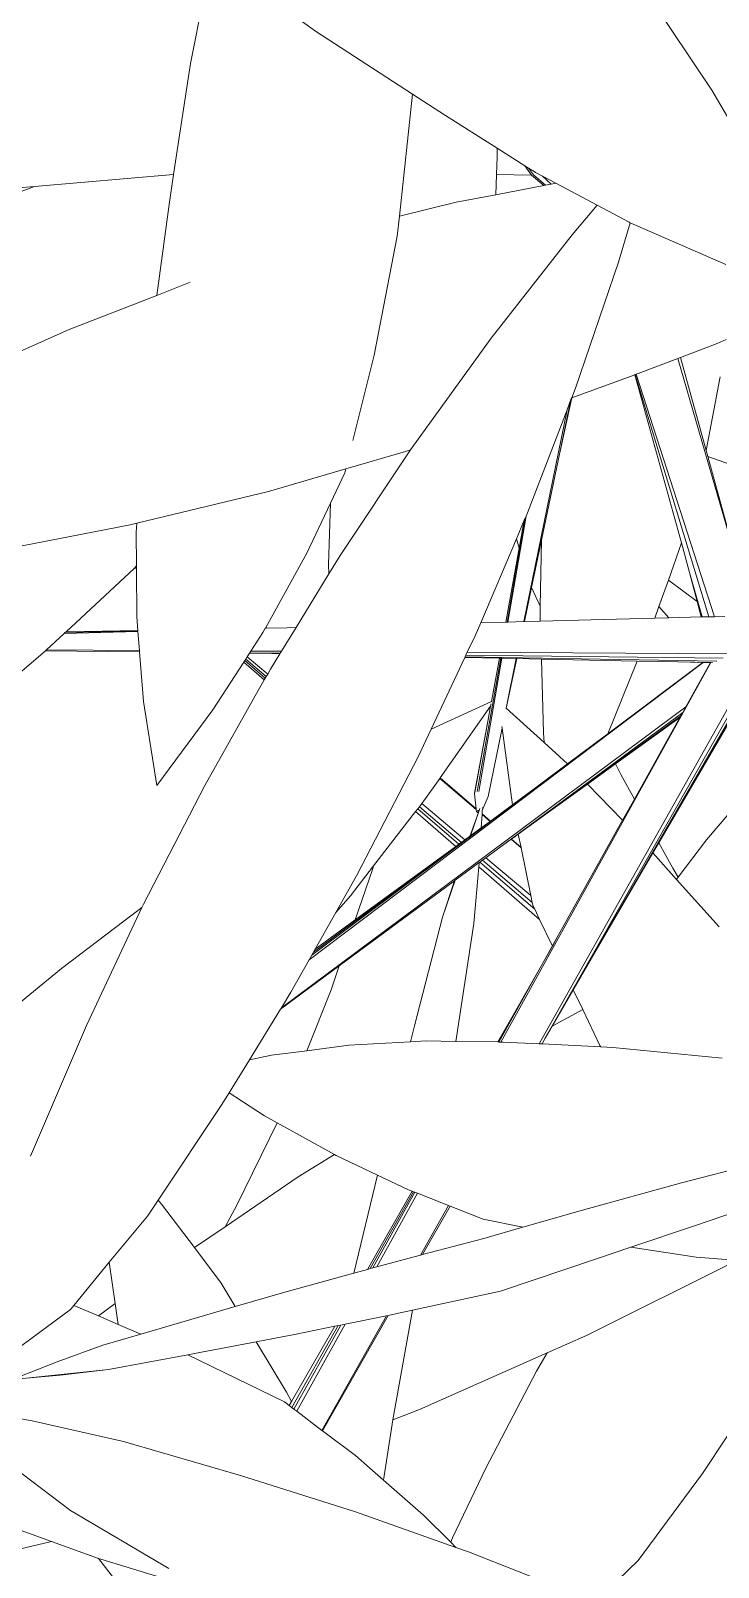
# Model space of a CAD drawing. Header units: millimetres. Extents: x 8 to 218431, y 13 to 56484.
# Drawn here: x 41742.3 to 41815.8, y 11569.6 to 11733.9 of the extents above; entities that cross this region are included whole.
import ezdxf

# ---------------------------------------------------------------- set-up
doc = ezdxf.new("R2010")
doc.units = ezdxf.units.MM
doc.header["$MEASUREMENT"] = 0
doc.layers.add('Edges', color=7, linetype='Continuous', lineweight=18)

# ---------------------------------------------------------------- blocks, each defined once
blk = doc.blocks.new('BAMBOOPLAN')
at = {"layer": 'Edges'}
for p, q in [((5.8036, 0.0447), (5.6627, 0.1516)), ((5.936, -0.0692), (5.8036, 0.0447)), ((5.0381, -0.1768), (5.0153, -0.0112)), ((5.2025, -0.0679), (5.0153, -0.0112)), ((5.3735, -0.1104), (5.2025, -0.0679)), ((5.4318, -0.1248), (5.3735, -0.1104)), ((5.4157, -0.2932), (5.3735, -0.1104)), ((5.5227, -0.1463), (5.4318, -0.1248)), ((5.5272, -0.1587), (5.5227, -0.1463)), ((5.5714, -0.1577), (5.5227, -0.1463)), ((5.5351, -0.1847), (5.5272, -0.1587)), ((5.5714, -0.1577), (5.5855, -0.1679)), ((5.5779, -0.1593), (5.5714, -0.1577)), ((5.5779, -0.1593), (5.5883, -0.1668)), ((5.5876, -0.1616), (5.5779, -0.1593)), ((5.5901, -0.1621), (5.5876, -0.1616)), ((5.6023, -0.1641), (5.5901, -0.1621)), ((5.6023, -0.1641), (5.6187, -0.1711)), ((5.6248, -0.1676), (5.6023, -0.1641)), ((5.0692, -0.3454), (5.0381, -0.1768)), ((5.5351, -0.1847), (5.5855, -0.1679)), ((5.5441, -0.214), (5.5351, -0.1847)), ((5.6088, -0.1768), (5.5441, -0.214)), ((5.5855, -0.1679), (5.6088, -0.1768)), ((5.5883, -0.1668), (5.6111, -0.1755)), ((5.6111, -0.1755), (5.6088, -0.1768)), ((5.6154, -0.173), (5.6111, -0.1755)), ((5.6187, -0.1711), (5.6154, -0.173)), ((5.6248, -0.1676), (5.6187, -0.1711)), ((5.6955, -0.1788), (5.6248, -0.1676)), ((5.6955, -0.1788), (5.6742, -0.2337)), ((5.7499, -0.1874), (5.6955, -0.1788)), ((5.7519, -0.1875), (5.7499, -0.1874)), ((5.7519, -0.1875), (5.7545, -0.2503)), ((5.9109, -0.2004), (5.7519, -0.1875)), ((5.5441, -0.214), (5.4906, -0.2447)), ((5.6742, -0.2337), (5.6089, -0.4232)), ((5.4906, -0.2447), (5.4157, -0.2932)), ((5.7545, -0.2503), (5.7552, -0.4536)), ((5.4225, -0.3228), (5.4157, -0.2932)), ((5.4485, -0.5061), (5.4225, -0.3228)), ((5.9377, -0.3187), (5.8916, -0.3571)), ((5.9483, -0.3083), (5.9377, -0.3187)), ((4.8743, -0.4317), (5.0692, -0.3454)), ((5.0775, -0.3906), (5.0692, -0.3454)), ((5.8881, -0.36), (5.8385, -0.4013)), ((5.8916, -0.3571), (5.8881, -0.36)), ((6.0702, -0.6181), (5.8881, -0.36)), ((5.9747, -0.4786), (5.8916, -0.3571)), ((5.9747, -0.4786), (5.9582, -0.3653)), ((5.1049, -0.5282), (5.0775, -0.3906)), ((5.8343, -0.4047), (5.7547, -0.4694)), ((5.8347, -0.4044), (5.8343, -0.4047)), ((5.9854, -0.6244), (5.8343, -0.4047)), ((5.8359, -0.4034), (5.8347, -0.4044)), ((5.8347, -0.4044), (6.0619, -0.7173)), ((5.8385, -0.4013), (5.8359, -0.4034)), ((5.8359, -0.4034), (6.0697, -0.7144)), ((4.846, -0.4442), (4.8743, -0.4317)), ((4.8533, -0.4495), (4.8743, -0.4317)), ((5.6089, -0.4232), (5.5506, -0.6163)), ((5.7552, -0.4536), (5.7547, -0.4694)), ((5.1468, -0.4926), (5.1049, -0.5282)), ((5.754, -0.4893), (5.7483, -0.6573)), ((5.7545, -0.4725), (5.754, -0.4893)), ((5.7972, -0.8164), (5.754, -0.4893)), ((5.7546, -0.4694), (5.7545, -0.4725)), ((5.7652, -0.5569), (5.7545, -0.4725)), ((5.7547, -0.4694), (5.7546, -0.4694)), ((5.7547, -0.4694), (5.7652, -0.5569)), ((5.9803, -0.4867), (5.9747, -0.4786)), ((6.1228, -0.487), (5.9803, -0.4867)), ((6.0702, -0.6181), (5.9803, -0.4867)), ((5.4603, -0.6399), (5.4485, -0.5061)), ((5.1049, -0.5282), (4.9959, -0.621)), ((5.7821, -0.6899), (5.7652, -0.5569)), ((4.9959, -0.621), (4.877, -0.732)), ((5.5415, -0.6299), (5.4642, -0.6846)), ((5.5483, -0.6249), (5.4993, -0.8124)), ((5.5483, -0.6249), (5.5415, -0.6299)), ((5.5506, -0.6163), (5.5483, -0.6249)), ((5.9849, -0.6844), (5.9854, -0.6244)), ((6.0119, -0.6629), (5.9854, -0.6244)), ((5.7474, -0.6699), (5.7453, -0.7007)), ((5.7477, -0.6668), (5.7474, -0.6699)), ((5.754, -0.7126), (5.7474, -0.6699)), ((5.7479, -0.663), (5.7477, -0.6668)), ((5.7477, -0.6668), (5.7731, -0.8254)), ((5.7483, -0.6573), (5.7479, -0.663)), ((5.7479, -0.663), (5.7745, -0.8249)), ((6.0373, -0.7011), (6.0119, -0.6629)), ((6.0519, -0.721), (6.0119, -0.6629)), ((5.4642, -0.6846), (5.364, -0.7555)), ((5.4593, -0.7419), (5.4648, -0.6909)), ((5.4648, -0.6909), (5.4642, -0.6846)), ((5.7453, -0.7007), (5.7355, -0.8395)), ((5.754, -0.7126), (5.7453, -0.7007)), ((5.813, -0.7861), (5.7821, -0.6899)), ((5.7913, -0.7631), (5.7821, -0.6899)), ((5.9844, -0.7274), (5.9849, -0.6844)), ((6.0373, -0.7011), (5.9849, -0.6844)), ((6.0508, -0.7214), (6.0373, -0.7011)), ((5.7715, -0.826), (5.754, -0.7126)), ((5.9842, -0.7463), (5.9844, -0.7274)), ((6.0043, -0.7389), (5.9844, -0.7274)), ((6.0508, -0.7214), (6.0043, -0.7389)), ((6.0519, -0.721), (6.0508, -0.7214)), ((6.0619, -0.7173), (6.0519, -0.721)), ((6.0697, -0.7144), (6.0619, -0.7173)), ((6.0845, -0.7088), (6.0697, -0.7144)), ((5.4503, -0.8258), (5.4593, -0.7419)), ((5.487, -0.8311), (5.4593, -0.7419)), ((5.9842, -0.7463), (5.8206, -0.8076)), ((6.0043, -0.7389), (5.9842, -0.7463)), ((5.364, -0.7555), (5.1899, -0.867)), ((5.7304, -0.8938), (6.1028, -0.7698)), ((5.7309, -0.8889), (6.1126, -0.7595)), ((5.813, -0.7861), (5.7913, -0.7631)), ((5.798, -0.816), (5.7913, -0.7631)), ((6.0297, -1.4183), (6.1505, -0.752)), ((6.0357, -1.4072), (6.1568, -0.7546)), ((6.1612, -0.7571), (6.0625, -1.2685)), ((6.076, -0.7861), (5.656, -1.4117)), ((6.0949, -0.7773), (5.7301, -0.8964)), ((5.8156, -0.7942), (5.813, -0.7861)), ((5.8206, -0.8076), (5.8156, -0.7942)), ((6.0872, -0.7826), (5.9737, -1.4348)), ((6.0759, -0.7862), (5.974, -0.9366)), ((6.0395, -0.7978), (5.9805, -0.8168)), ((6.0889, -0.7819), (6.0395, -0.7978)), ((6.0759, -0.7862), (6.0395, -0.7978)), ((6.0871, -0.7826), (6.0735, -0.8585)), ((6.076, -0.7861), (6.0759, -0.7862)), ((6.0871, -0.7826), (6.076, -0.7861)), ((6.0872, -0.7826), (6.0871, -0.7826)), ((6.0897, -0.7816), (6.0889, -0.7819)), ((6.095, -0.7773), (6.0949, -0.7773)), ((5.4993, -0.8124), (5.4922, -0.8445)), ((5.7972, -0.8164), (5.7745, -0.8249)), ((5.798, -0.816), (5.7972, -0.8164)), ((5.8206, -0.8076), (5.798, -0.816)), ((5.9805, -0.8168), (5.8411, -0.8618)), ((5.974, -0.9366), (5.9805, -0.8168)), ((5.4277, -0.9535), (5.4503, -0.8258)), ((5.4922, -0.8445), (5.4714, -0.9383)), ((5.4922, -0.8445), (5.487, -0.8311)), ((5.7355, -0.8395), (5.7339, -0.8611)), ((5.7715, -0.826), (5.7355, -0.8395)), ((5.7731, -0.8254), (5.7715, -0.826)), ((5.7745, -0.8249), (5.7731, -0.8254)), ((6.1488, -0.8327), (6.1021, -1.0688)), ((5.1899, -0.867), (5.181, -0.8727)), ((5.1936, -0.8808), (5.1899, -0.867)), ((5.6398, -1.4945), (6.0735, -0.8585)), ((5.7339, -0.8611), (5.7309, -0.8889)), ((5.8411, -0.8618), (5.8053, -0.8733)), ((5.8809, -0.9672), (5.8411, -0.8618)), ((6.0735, -0.8585), (6.0718, -0.8685)), ((5.181, -0.8727), (4.9931, -0.9815)), ((5.2105, -0.929), (5.1936, -0.8808)), ((5.7801, -0.8814), (5.73, -0.8976)), ((5.7309, -0.8889), (5.7304, -0.8938)), ((5.782, -0.8808), (5.7801, -0.8814)), ((5.7903, -0.9477), (5.7801, -0.8814)), ((5.7836, -0.8803), (5.782, -0.8808)), ((5.782, -0.8808), (5.8147, -1.0849)), ((5.8047, -0.8735), (5.7836, -0.8803)), ((5.7836, -0.8803), (5.817, -1.0839)), ((5.8053, -0.8733), (5.8047, -0.8735)), ((5.8149, -0.9501), (5.8047, -0.8735)), ((5.815, -0.9502), (5.8053, -0.8733)), ((5.8739, -1.156), (6.0718, -0.8685)), ((6.0707, -0.8744), (5.9287, -1.0776)), ((6.0702, -0.8772), (6.0003, -0.9763)), ((6.0702, -0.8772), (6.0452, -1.0176)), ((6.0707, -0.8744), (6.0702, -0.8772)), ((6.0718, -0.8685), (6.0707, -0.8744)), ((6.2285, -0.8889), (6.1695, -1.0406)), ((5.73, -0.8976), (5.717, -1.0181)), ((5.7301, -0.8964), (5.73, -0.8976)), ((5.7304, -0.8938), (5.7301, -0.8964)), ((5.2083, -0.9337), (5.1417, -1.059)), ((5.2092, -0.9318), (5.2083, -0.9337)), ((5.2097, -0.9308), (5.2092, -0.9318)), ((5.2119, -0.9329), (5.2092, -0.9318)), ((5.2103, -0.9295), (5.2097, -0.9308)), ((5.2097, -0.9308), (5.2114, -0.9315)), ((5.2105, -0.929), (5.2103, -0.9295)), ((5.2103, -0.9295), (5.2107, -0.9296)), ((5.2107, -0.9296), (5.2105, -0.929)), ((5.2114, -0.9315), (5.2107, -0.9296)), ((5.2119, -0.9329), (5.2114, -0.9315)), ((5.2363, -1.0025), (5.2119, -0.9329)), ((5.4714, -0.9383), (5.4589, -0.943)), ((5.4714, -0.9383), (5.4622, -0.98)), ((5.974, -0.9366), (5.9311, -0.9998)), ((5.418, -0.9949), (5.4262, -0.9618)), ((5.4262, -0.9618), (5.4274, -0.9548)), ((5.4589, -0.943), (5.4274, -0.9548)), ((5.4274, -0.9548), (5.4275, -0.9546)), ((5.4275, -0.9546), (5.4277, -0.9535)), ((5.429, -0.9541), (5.4275, -0.9546)), ((5.429, -0.9541), (5.4277, -0.9535)), ((5.4589, -0.943), (5.429, -0.9541)), ((5.717, -1.0181), (5.7903, -0.9477)), ((5.7542, -1.0836), (5.7914, -0.955)), ((5.7903, -0.9477), (5.7905, -0.9475)), ((5.7914, -0.955), (5.7908, -0.9512)), ((5.7946, -0.9753), (5.7914, -0.955)), ((5.8149, -0.9501), (5.8139, -0.9497)), ((5.815, -0.9502), (5.8149, -0.9501)), ((5.8869, -0.9809), (5.815, -0.9502)), ((5.4173, -0.998), (5.4614, -0.9834)), ((5.418, -0.9949), (5.4622, -0.98)), ((5.4612, -0.9842), (5.4493, -0.9881)), ((5.4612, -0.9842), (5.4493, -0.9881)), ((5.4612, -0.9842), (5.4553, -1.011)), ((5.4614, -0.9834), (5.4612, -0.9842)), ((5.4612, -0.9842), (5.4612, -0.9842)), ((5.4622, -0.98), (5.4614, -0.9834)), ((5.8114, -1.0886), (5.7946, -0.9753)), ((5.8118, -1.0873), (5.7946, -0.9753)), ((5.8189, -0.9809), (5.8179, -0.9788)), ((5.8329, -1.0866), (5.8189, -0.9809)), ((5.872, -1.0868), (5.8189, -0.9809)), ((5.8869, -0.9809), (5.8809, -0.9672)), ((5.9311, -0.9998), (5.8869, -0.9809)), ((6.0003, -0.9763), (5.97, -1.0192)), ((6.0133, -0.989), (6.0003, -0.9763)), ((5.2447, -1.0216), (5.2363, -1.0025)), ((5.4146, -1.0091), (5.4156, -1.0049)), ((5.4156, -1.0049), (5.4172, -0.9985)), ((5.4156, -1.0049), (5.4537, -1.0196)), ((5.4493, -0.9881), (5.4172, -0.9985)), ((5.4172, -0.9985), (5.4173, -0.998)), ((5.4173, -0.998), (5.418, -0.9949)), ((5.9311, -0.9998), (5.8966, -1.0507)), ((6.0452, -1.0176), (6.0133, -0.989)), ((5.2453, -1.0229), (5.1399, -1.0624)), ((5.245, -1.0222), (5.1407, -1.0608)), ((5.1417, -1.059), (5.2447, -1.0216)), ((5.245, -1.0222), (5.2447, -1.0216)), ((5.2453, -1.0229), (5.245, -1.0222)), ((5.257, -1.0495), (5.2453, -1.0229)), ((5.3926, -1.0986), (5.4133, -1.0143)), ((5.4133, -1.0143), (5.4139, -1.0116)), ((5.4518, -1.0299), (5.4133, -1.0143)), ((5.4139, -1.0116), (5.4146, -1.0091)), ((5.4139, -1.0116), (5.4524, -1.0269)), ((5.4146, -1.0091), (5.4529, -1.0241)), ((5.4518, -1.0299), (5.4185, -1.2117)), ((5.4524, -1.0269), (5.4518, -1.0299)), ((5.4529, -1.0241), (5.4524, -1.0269)), ((5.4537, -1.0196), (5.4529, -1.0241)), ((5.4553, -1.011), (5.4537, -1.0196)), ((5.717, -1.0181), (5.712, -1.0643)), ((5.97, -1.0192), (5.9287, -1.0776)), ((6.0387, -1.0541), (5.97, -1.0192)), ((6.0452, -1.0176), (6.0387, -1.0541)), ((5.1217, -1.0965), (5.2577, -1.0512)), ((5.1225, -1.0951), (5.257, -1.0495)), ((5.2577, -1.0512), (5.257, -1.0495)), ((5.2884, -1.1209), (5.2577, -1.0512)), ((5.8966, -1.0507), (5.6575, -1.4037)), ((5.8966, -1.0507), (5.872, -1.0868)), ((6.0387, -1.0541), (6.0033, -1.2525)), ((6.1695, -1.0406), (6.1474, -1.1086)), ((5.1399, -1.0624), (5.1225, -1.0951)), ((5.1407, -1.0608), (5.1399, -1.0624)), ((5.1417, -1.059), (5.1407, -1.0608)), ((5.712, -1.0643), (5.6826, -1.2665)), ((5.9287, -1.0776), (5.895, -1.1259)), ((6.1021, -1.0688), (6.0986, -1.0861)), ((6.1347, -1.0981), (6.1021, -1.0688)), ((5.1217, -1.0965), (5.029, -1.2551)), ((5.122, -1.0961), (5.1217, -1.0965)), ((5.1225, -1.0951), (5.122, -1.0961)), ((5.3496, -1.2357), (5.3926, -1.0986)), ((5.7422, -1.1252), (5.754, -1.0846)), ((5.754, -1.0846), (5.7542, -1.0836)), ((5.822, -1.1114), (5.754, -1.0846)), ((5.8215, -1.1104), (5.7542, -1.0836)), ((5.8114, -1.0886), (5.8117, -1.0898)), ((5.8117, -1.0898), (5.8215, -1.1104)), ((5.8329, -1.0866), (5.8314, -1.11)), ((5.8325, -1.0879), (5.8324, -1.0877)), ((5.872, -1.0868), (5.8485, -1.1211)), ((6.0986, -1.0861), (6.0625, -1.2685)), ((6.1461, -1.1125), (6.0986, -1.0861)), ((6.1474, -1.1086), (6.1347, -1.0981)), ((5.3496, -1.2357), (5.2884, -1.1209)), ((5.7405, -1.1301), (5.7422, -1.1252)), ((5.8215, -1.1104), (5.8216, -1.1104)), ((5.8217, -1.1104), (5.8216, -1.1104)), ((5.8216, -1.1104), (5.822, -1.1114)), ((5.8221, -1.1114), (5.822, -1.1114)), ((5.822, -1.1114), (5.8233, -1.114)), ((5.822, -1.1114), (5.822, -1.1114)), ((5.8233, -1.114), (5.8236, -1.1143)), ((5.8236, -1.1143), (5.8242, -1.1145)), ((5.8242, -1.1145), (5.8251, -1.1147)), ((5.8267, -1.1132), (5.8245, -1.1124)), ((5.8251, -1.1147), (5.826, -1.1148)), ((5.8267, -1.1124), (5.8256, -1.112)), ((5.826, -1.1148), (5.8267, -1.1147)), ((5.8261, -1.1534), (5.8267, -1.1147)), ((5.8267, -1.1124), (5.8268, -1.1083)), ((5.8267, -1.1132), (5.8267, -1.1124)), ((5.8267, -1.1147), (5.8267, -1.1132)), ((5.827, -1.1521), (5.827, -1.1095)), ((5.8304, -1.1065), (5.8301, -1.1053)), ((5.8314, -1.11), (5.8309, -1.108)), ((5.8328, -1.1148), (5.8314, -1.11)), ((5.8485, -1.1211), (5.8328, -1.1148)), ((5.833, -1.1157), (5.8328, -1.1148)), ((5.8481, -1.1216), (5.833, -1.1157)), ((5.8386, -1.1354), (5.833, -1.1157)), ((5.8481, -1.1216), (5.8395, -1.1341)), ((5.8485, -1.1211), (5.8481, -1.1216)), ((5.895, -1.1259), (5.8875, -1.1366)), ((5.9056, -1.1438), (5.895, -1.1259)), ((6.1474, -1.1086), (6.1461, -1.1125)), ((6.2313, -1.1598), (6.1461, -1.1125)), ((5.8386, -1.1354), (5.6584, -1.3986)), ((5.7021, -1.244), (5.7357, -1.1446)), ((5.7357, -1.1446), (5.7373, -1.1396)), ((5.811, -1.1751), (5.7357, -1.1446)), ((5.7373, -1.1396), (5.7387, -1.1356)), ((5.7373, -1.1396), (5.8144, -1.1702)), ((5.7387, -1.1356), (5.7405, -1.1301)), ((5.7387, -1.1356), (5.8172, -1.1662)), ((5.7405, -1.1301), (5.8208, -1.161)), ((5.827, -1.1521), (5.8386, -1.1354)), ((5.8395, -1.1341), (5.8386, -1.1354)), ((5.8872, -1.137), (5.8739, -1.156)), ((5.8875, -1.1366), (5.8872, -1.137)), ((5.9059, -1.1444), (5.8872, -1.137)), ((5.9056, -1.1438), (5.8875, -1.1366)), ((5.9059, -1.1444), (5.9056, -1.1438)), ((5.9438, -1.2084), (5.9059, -1.1444)), ((5.811, -1.1751), (5.8144, -1.1702)), ((5.8144, -1.1702), (5.8172, -1.1662)), ((5.8172, -1.1662), (5.8208, -1.161)), ((5.8208, -1.161), (5.8261, -1.1534)), ((5.8261, -1.1534), (5.827, -1.1521)), ((5.86, -1.1762), (5.8739, -1.156)), ((5.7024, -1.3312), (5.811, -1.1751)), ((5.8271, -1.224), (5.853, -1.1864)), ((5.853, -1.1864), (5.8535, -1.1856)), ((5.8545, -1.1926), (5.853, -1.1864)), ((5.8535, -1.1856), (5.8564, -1.1815)), ((5.8535, -1.1856), (5.9562, -1.2263)), ((5.9684, -1.2387), (5.8545, -1.1926)), ((5.8757, -1.2773), (5.8545, -1.1926)), ((5.8564, -1.1815), (5.86, -1.1762)), ((5.8564, -1.1815), (5.9493, -1.2178)), ((5.86, -1.1762), (5.9438, -1.2084)), ((5.4185, -1.2117), (5.3891, -1.4139)), ((5.9493, -1.2178), (5.9438, -1.2084)), ((5.9516, -1.2216), (5.9493, -1.2178)), ((5.7024, -1.4053), (5.8262, -1.2253)), ((5.8262, -1.2253), (5.8271, -1.224)), ((5.8272, -1.2836), (5.8262, -1.2253)), ((5.8272, -1.2836), (5.8271, -1.224)), ((5.9562, -1.2263), (5.9516, -1.2216)), ((5.9684, -1.2387), (5.9562, -1.2263)), ((6, -1.2706), (5.9684, -1.2387)), ((5.6826, -1.2665), (5.671, -1.33)), ((5.6838, -1.2985), (5.7021, -1.244)), ((5.7024, -1.2497), (5.7021, -1.244)), ((5.7024, -1.3312), (5.7024, -1.2497)), ((6.0033, -1.2525), (5.9706, -1.4358)), ((6.0033, -1.2525), (6, -1.2706)), ((5.8409, -1.4543), (5.8272, -1.2836)), ((5.8757, -1.2773), (5.9084, -1.4562)), ((6, -1.2706), (5.9766, -1.3981)), ((6.0625, -1.2685), (6.0519, -1.3233)), ((5.671, -1.33), (5.6838, -1.2985)), ((5.671, -1.33), (5.6594, -1.393)), ((5.6594, -1.393), (5.7024, -1.3312)), ((6.0519, -1.3233), (6.0397, -1.3866)), ((6.0753, -1.347), (6.0519, -1.3233)), ((6.0753, -1.347), (6.0397, -1.3866)), ((6.1183, -1.3906), (6.0753, -1.347)), ((6.1378, -1.3868), (6.3007, -1.3481)), ((5.6392, -1.4971), (5.7024, -1.4053)), ((5.6575, -1.4037), (5.656, -1.4117)), ((5.6584, -1.3986), (5.6575, -1.4037)), ((5.6594, -1.393), (5.6584, -1.3986)), ((5.7024, -1.4438), (5.7024, -1.4053)), ((5.9693, -1.4362), (5.9766, -1.3981)), ((5.9766, -1.3981), (5.9696, -1.4361)), ((6.0339, -1.4171), (6.12, -1.392)), ((6.0339, -1.4171), (6.0357, -1.4072)), ((6.0397, -1.3866), (6.0357, -1.4072)), ((6.12, -1.392), (6.1183, -1.3906)), ((6.12, -1.392), (6.1378, -1.3868)), ((5.3029, -1.5473), (5.3885, -1.4191)), ((5.3885, -1.4191), (5.3672, -1.6171)), ((5.3891, -1.4139), (5.3885, -1.4191)), ((5.656, -1.4117), (5.6458, -1.4672)), ((5.977, -1.4337), (6.0297, -1.4183)), ((6.0297, -1.4183), (6.0339, -1.4171)), ((5.6979, -1.5439), (5.7024, -1.4438)), ((5.8431, -1.4794), (5.8409, -1.4543)), ((5.9084, -1.4562), (5.9693, -1.4362)), ((5.9693, -1.4362), (5.9696, -1.4361)), ((5.9696, -1.4361), (5.9706, -1.4358)), ((5.9706, -1.4358), (5.9737, -1.4348)), ((5.9737, -1.4348), (5.977, -1.4337)), ((5.6458, -1.4672), (5.6398, -1.4945)), ((5.8431, -1.4794), (5.865, -1.4704)), ((5.865, -1.4704), (5.9084, -1.4562)), ((6.434, -1.462), (6.3044, -1.5483)), ((5.6392, -1.4971), (5.6195, -1.5857)), ((5.6398, -1.4945), (5.6392, -1.4971)), ((5.7557, -1.5152), (5.8431, -1.4794)), ((5.6979, -1.5439), (5.7557, -1.5152)), ((6.467, -1.5082), (6.3444, -1.6036)), ((5.1844, -1.7402), (5.3029, -1.5473)), ((5.6493, -1.5681), (5.6979, -1.5439)), ((6.3044, -1.5483), (6.1752, -1.6367)), ((5.6195, -1.5857), (5.6493, -1.5681)), ((5.6195, -1.5857), (5.6067, -1.6436)), ((5.3672, -1.6171), (5.3518, -1.8338)), ((6.3444, -1.6036), (6.2631, -1.6665)), ((6.1752, -1.6367), (6.0975, -1.6913)), ((6.4211, -1.6345), (6.2432, -1.8159)), ((6.3625, -1.6484), (6.4197, -1.6335)), ((5.6018, -1.6658), (5.5579, -1.8336)), ((5.6067, -1.6436), (5.6018, -1.6658)), ((5.6067, -1.6436), (5.6695, -1.659)), ((5.6695, -1.659), (5.6908, -1.6627)), ((5.6741, -1.8017), (5.6908, -1.6627)), ((5.6908, -1.6627), (5.7894, -1.6802)), ((6.2631, -1.6665), (6.3625, -1.6484)), ((5.7894, -1.6802), (5.7482, -1.7306)), ((5.7894, -1.6802), (5.7925, -1.6808)), ((5.7925, -1.6808), (5.8616, -1.6883)), ((5.8767, -1.8415), (5.8616, -1.6883)), ((5.8616, -1.6883), (5.9148, -1.6942)), ((6.2631, -1.6665), (6.221, -1.6992)), ((5.8942, -1.8295), (5.92, -1.6944)), ((5.9222, -1.6945), (5.8979, -1.8269)), ((5.9244, -1.6946), (5.9012, -1.8247)), ((5.9285, -1.6947), (5.9065, -1.821)), ((5.9148, -1.6942), (5.92, -1.6944)), ((5.92, -1.6944), (5.9222, -1.6945)), ((5.9222, -1.6945), (5.9244, -1.6946)), ((5.9244, -1.6946), (5.9285, -1.6947)), ((5.9285, -1.6947), (5.9792, -1.6968)), ((5.9636, -1.7826), (5.9792, -1.6968)), ((5.9664, -1.7807), (5.982, -1.697)), ((5.9792, -1.6968), (5.982, -1.697)), ((5.982, -1.697), (6.0361, -1.6992)), ((6.0361, -1.6992), (6.0975, -1.6913)), ((6.0975, -1.6913), (6.0469, -1.7269)), ((6.221, -1.6992), (6.097, -1.7948)), ((5.7482, -1.7306), (5.6677, -1.8387)), ((6.0469, -1.7269), (5.9664, -1.7807)), ((5.9636, -1.7826), (5.9161, -1.8144)), ((5.9664, -1.7807), (5.9636, -1.7826)), ((5.6677, -1.8387), (5.6741, -1.8017)), ((6.097, -1.7948), (5.9798, -1.866)), ((5.8942, -1.8295), (5.8767, -1.8415)), ((5.8979, -1.8269), (5.8942, -1.8295)), ((5.9012, -1.8247), (5.8979, -1.8269)), ((5.9065, -1.821), (5.9012, -1.8247)), ((5.9161, -1.8144), (5.9065, -1.821)), ((6.2432, -1.8159), (6.1952, -1.8606)), ((6.4795, -1.9573), (6.5139, -1.8229)), ((5.5579, -1.8336), (5.5505, -1.8619)), ((5.5648, -1.8377), (5.5579, -1.8336)), ((5.6338, -1.8842), (5.5648, -1.8377)), ((5.6677, -1.8387), (5.6338, -1.8842)), ((5.8767, -1.8415), (5.7867, -1.9034)), ((5.5505, -1.8619), (5.5184, -1.9478)), ((5.9798, -1.866), (5.9608, -1.8775)), ((6.0061, -2.0339), (5.9798, -1.866)), ((6.1952, -1.8606), (6.0393, -2.0058)), ((6.1889, -1.892), (6.1952, -1.8606)), ((5.6903, -1.9223), (5.6338, -1.8842)), ((5.9447, -1.887), (5.8893, -1.9197)), ((5.9089, -2.0845), (5.9447, -1.887)), ((5.91, -2.0849), (5.947, -1.8857)), ((5.947, -1.8857), (5.9447, -1.887)), ((5.9608, -1.8775), (5.947, -1.8857)), ((6.1643, -2.0577), (6.1889, -1.892)), ((5.7221, -1.9491), (5.6903, -1.9223)), ((5.7867, -1.9034), (5.7221, -1.9491)), ((5.8837, -1.9231), (5.8579, -2.0677)), ((5.8893, -1.9197), (5.8633, -2.0695)), ((5.8837, -1.9231), (5.8799, -1.9253)), ((5.8893, -1.9197), (5.8837, -1.9231)), ((5.8754, -1.928), (5.8239, -1.9584)), ((5.8505, -2.0582), (5.8754, -1.928)), ((5.8799, -1.9253), (5.854, -2.0665)), ((5.8799, -1.9253), (5.8754, -1.928)), ((5.5184, -1.9478), (5.4885, -2.0279)), ((5.5474, -2.0042), (5.5184, -1.9478)), ((5.5997, -2.0356), (5.7221, -1.9491)), ((5.8239, -1.9584), (5.77, -1.9894)), ((6.4302, -2.115), (6.4795, -1.9573)), ((5.77, -1.9894), (5.6867, -2.0371)), ((5.8387, -2.0472), (5.77, -1.9894)), ((5.5474, -2.0042), (5.5293, -2.0307)), ((5.5623, -2.033), (5.5474, -2.0042)), ((6.0393, -2.0058), (6.0061, -2.0339)), ((5.4857, -2.0353), (5.417, -2.1354)), ((5.4885, -2.0279), (5.4857, -2.0353)), ((5.5293, -2.0307), (5.4885, -2.0279)), ((5.5623, -2.033), (5.5293, -2.0307)), ((5.5997, -2.0356), (5.5501, -2.0707)), ((5.5997, -2.0356), (5.5623, -2.033)), ((5.6867, -2.0371), (5.6779, -2.0421)), ((6.0072, -2.0406), (6.0061, -2.0339)), ((6.0225, -2.1258), (6.0072, -2.0406)), ((5.6779, -2.0421), (5.5705, -2.1029)), ((5.8407, -2.0621), (5.6779, -2.0421)), ((5.8505, -2.0582), (5.8387, -2.0472)), ((5.8493, -2.0649), (5.8407, -2.0621)), ((5.8493, -2.0649), (5.8505, -2.0582)), ((5.854, -2.0665), (5.8493, -2.0649)), ((6.1509, -2.1748), (6.1643, -2.0577)), ((5.5501, -2.0707), (5.4925, -2.1173)), ((5.8579, -2.0677), (5.854, -2.0665)), ((5.8633, -2.0695), (5.8579, -2.0677)), ((5.9089, -2.0845), (5.8633, -2.0695)), ((5.91, -2.0849), (5.9089, -2.0845)), ((5.9697, -2.1044), (5.91, -2.0849)), ((5.5705, -2.1029), (5.4474, -2.1603)), ((5.5705, -2.1029), (5.5039, -2.1352)), ((6.0225, -2.1258), (5.9697, -2.1044)), ((5.4925, -2.1173), (5.4463, -2.157)), ((5.5039, -2.1352), (5.4512, -2.1588)), ((6.0977, -2.1563), (6.0225, -2.1258)), ((6.3881, -2.1974), (6.4302, -2.115)), ((6.1506, -2.1819), (6.0977, -2.1563)), ((6.1506, -2.1819), (6.1509, -2.1748)), ((6.1605, -2.1867), (6.1506, -2.1819)), ((5.6282, -2.1995), (5.4863, -2.2151)), ((5.8138, -2.1904), (5.6282, -2.1995)), ((5.9979, -2.1854), (5.8138, -2.1904)), ((6.1605, -2.1867), (5.9979, -2.1854)), ((6.1808, -2.1869), (6.1605, -2.1867)), ((6.362, -2.1948), (6.1808, -2.1869)), ((5.4863, -2.2151), (5.3498, -2.2362)), ((5.5861, -2.3253), (5.4629, -2.2852)), ((5.7569, -2.3604), (5.5861, -2.3253)), ((5.5739, -2.3797), (5.4546, -2.4556)), ((5.5739, -2.3797), (5.4663, -2.3783)), ((5.6505, -2.3807), (5.5739, -2.3797)), ((5.7564, -2.45), (5.6505, -2.3807)), ((5.6539, -2.3808), (5.6505, -2.3807)), ((5.7882, -2.3756), (5.6539, -2.3808))]:
    blk.add_line(p, q, dxfattribs=at)

msp = doc.modelspace()

# ---------------------------------------------------------------- block references
at = {"xscale": 69.97983938875464, "yscale": 69.97983938875464, "zscale": 69.97983938875464, "rotation": 340.9588725647666}
msp.add_blockref('BAMBOOPLAN', (41430.14, 11857.07), dxfattribs=at)

doc.saveas('drawing.dxf')
